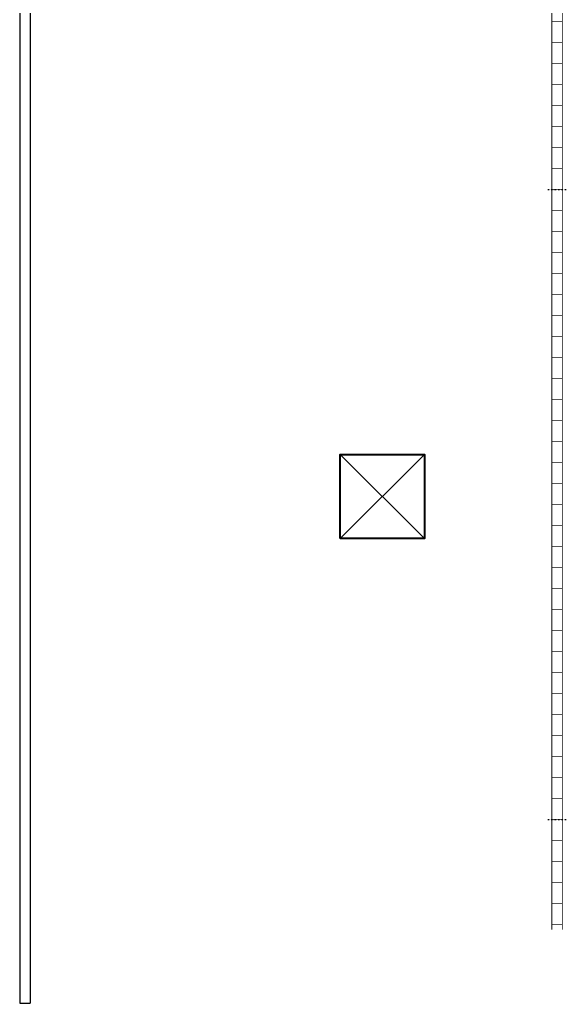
# Model space of a CAD drawing. Header units: millimetres. Extents: x 4451 to 17509, y 2501 to 27511.
# Drawn here: x 4451 to 7051, y 2740 to 7424 of the extents above; entities that cross this region are included whole.
import ezdxf

# ---------------------------------------------------------------- set-up
doc = ezdxf.new("R2010")
doc.units = ezdxf.units.MM
doc.linetypes.add('DASH2DOT', pattern=[31.75, 12.7, -6.35, 0, -6.35, 0, -6.35])
for name, color, linetype in [('04 Освещение', 7, 'Continuous'), ('05 Кабельные трассы', 7, 'Continuous'), ('10 Перегородки', 7, 'Continuous')]:
    doc.layers.add(name, color=color, linetype=linetype)

msp = doc.modelspace()

# ---------------------------------------------------------------- linework, layer by layer
at = {"layer": '04 Освещение', "color": 3}
for p, q in [((5976.234, 5353.306), (6376.234, 4953.306)), ((6376.234, 5353.306), (5976.234, 4953.306))]:
    msp.add_line(p, q, dxfattribs=at)
at = {"layer": '04 Освещение', "color": 3, "lineweight": 40}
msp.add_lwpolyline([(5976.234, 4953.306), (5976.234, 5353.306), (6376.234, 5353.306), (6376.234, 4953.306)], close=True, dxfattribs=at)
at = {"layer": '05 Кабельные трассы', "linetype": 'DASH2DOT', "ltscale": 0.5}
for p, q in [((6963.65, 6616.247), (7051.15, 6616.247)), ((6963.65, 3616.247), (7051.15, 3616.247))]:
    msp.add_line(p, q, dxfattribs=at)
at = {"layer": '05 Кабельные трассы', "const_width": 4}
for points in [[(6982.4, 9550.115), (6982.4, 3090.99)], [(7032.4, 9550.115), (7032.4, 3090.99)]]:
    msp.add_lwpolyline(points, dxfattribs=at)
at = {"layer": '05 Кабельные трассы'}
for points in [[(6982.4, 7416.247, 4, 4, 0), (7032.4, 7416.247, 4, 4, 0)], [(6982.4, 7316.247, 4, 4, 0), (7032.4, 7316.247, 4, 4, 0)], [(6982.4, 7216.247, 4, 4, 0), (7032.4, 7216.247, 4, 4, 0)], [(6982.4, 7116.247, 4, 4, 0), (7032.4, 7116.247, 4, 4, 0)], [(6982.4, 7016.247, 4, 4, 0), (7032.4, 7016.247, 4, 4, 0)], [(6982.4, 6916.247, 4, 4, 0), (7032.4, 6916.247, 4, 4, 0)], [(6982.4, 6816.247, 4, 4, 0), (7032.4, 6816.247, 4, 4, 0)], [(6982.4, 6716.247, 4, 4, 0), (7032.4, 6716.247, 4, 4, 0)], [(6982.4, 6616.247, 4, 4, 0), (7032.4, 6616.247, 4, 4, 0)], [(6982.4, 6516.247, 4, 4, 0), (7032.4, 6516.247, 4, 4, 0)], [(6982.4, 6416.247, 4, 4, 0), (7032.4, 6416.247, 4, 4, 0)], [(6982.4, 6316.247, 4, 4, 0), (7032.4, 6316.247, 4, 4, 0)], [(6982.4, 6216.247, 4, 4, 0), (7032.4, 6216.247, 4, 4, 0)], [(6982.4, 6116.247, 4, 4, 0), (7032.4, 6116.247, 4, 4, 0)], [(6982.4, 6016.247, 4, 4, 0), (7032.4, 6016.247, 4, 4, 0)], [(6982.4, 5916.247, 4, 4, 0), (7032.4, 5916.247, 4, 4, 0)], [(6982.4, 5816.247, 4, 4, 0), (7032.4, 5816.247, 4, 4, 0)], [(6982.4, 5716.247, 4, 4, 0), (7032.4, 5716.247, 4, 4, 0)], [(6982.4, 5616.247, 4, 4, 0), (7032.4, 5616.247, 4, 4, 0)], [(6982.4, 5516.247, 4, 4, 0), (7032.4, 5516.247, 4, 4, 0)], [(6982.4, 5416.247, 4, 4, 0), (7032.4, 5416.247, 4, 4, 0)], [(6982.4, 5316.247, 4, 4, 0), (7032.4, 5316.247, 4, 4, 0)], [(6982.4, 5216.247, 4, 4, 0), (7032.4, 5216.247, 4, 4, 0)], [(6982.4, 5116.247, 4, 4, 0), (7032.4, 5116.247, 4, 4, 0)], [(6982.4, 5016.247, 4, 4, 0), (7032.4, 5016.247, 4, 4, 0)], [(6982.4, 4916.247, 4, 4, 0), (7032.4, 4916.247, 4, 4, 0)], [(6982.4, 4816.247, 4, 4, 0), (7032.4, 4816.247, 4, 4, 0)], [(6982.4, 4716.247, 4, 4, 0), (7032.4, 4716.247, 4, 4, 0)], [(6982.4, 4616.247, 4, 4, 0), (7032.4, 4616.247, 4, 4, 0)], [(6982.4, 4516.247, 4, 4, 0), (7032.4, 4516.247, 4, 4, 0)], [(6982.4, 4416.247, 4, 4, 0), (7032.4, 4416.247, 4, 4, 0)], [(6982.4, 4316.247, 4, 4, 0), (7032.4, 4316.247, 4, 4, 0)], [(6982.4, 4216.247, 4, 4, 0), (7032.4, 4216.247, 4, 4, 0)], [(6982.4, 4116.247, 4, 4, 0), (7032.4, 4116.247, 4, 4, 0)], [(6982.4, 4016.247, 4, 4, 0), (7032.4, 4016.247, 4, 4, 0)], [(6982.4, 3916.247, 4, 4, 0), (7032.4, 3916.247, 4, 4, 0)], [(6982.4, 3816.247, 4, 4, 0), (7032.4, 3816.247, 4, 4, 0)], [(6982.4, 3716.247, 4, 4, 0), (7032.4, 3716.247, 4, 4, 0)], [(6982.4, 3616.247, 4, 4, 0), (7032.4, 3616.247, 4, 4, 0)], [(6982.4, 3516.247, 4, 4, 0), (7032.4, 3516.247, 4, 4, 0)], [(6982.4, 3416.247, 4, 4, 0), (7032.4, 3416.247, 4, 4, 0)], [(6982.4, 3316.247, 4, 4, 0), (7032.4, 3316.247, 4, 4, 0)], [(6982.4, 3216.247, 4, 4, 0), (7032.4, 3216.247, 4, 4, 0)], [(6982.4, 3116.247, 4, 4, 0), (7032.4, 3116.247, 4, 4, 0)]]:
    msp.add_lwpolyline(points, format="xyseb", dxfattribs=at)
at = {"layer": '10 Перегородки', "color": 3, "linetype": 'Continuous', "ltscale": 10}
for p, q in [((4451.234, 7510.115), (4451.234, 2740.115)), ((4501.234, 7510.115), (4501.234, 2740.115)), ((4451.234, 2740.115), (4501.234, 2740.115))]:
    msp.add_line(p, q, dxfattribs=at)

doc.saveas('drawing.dxf')
